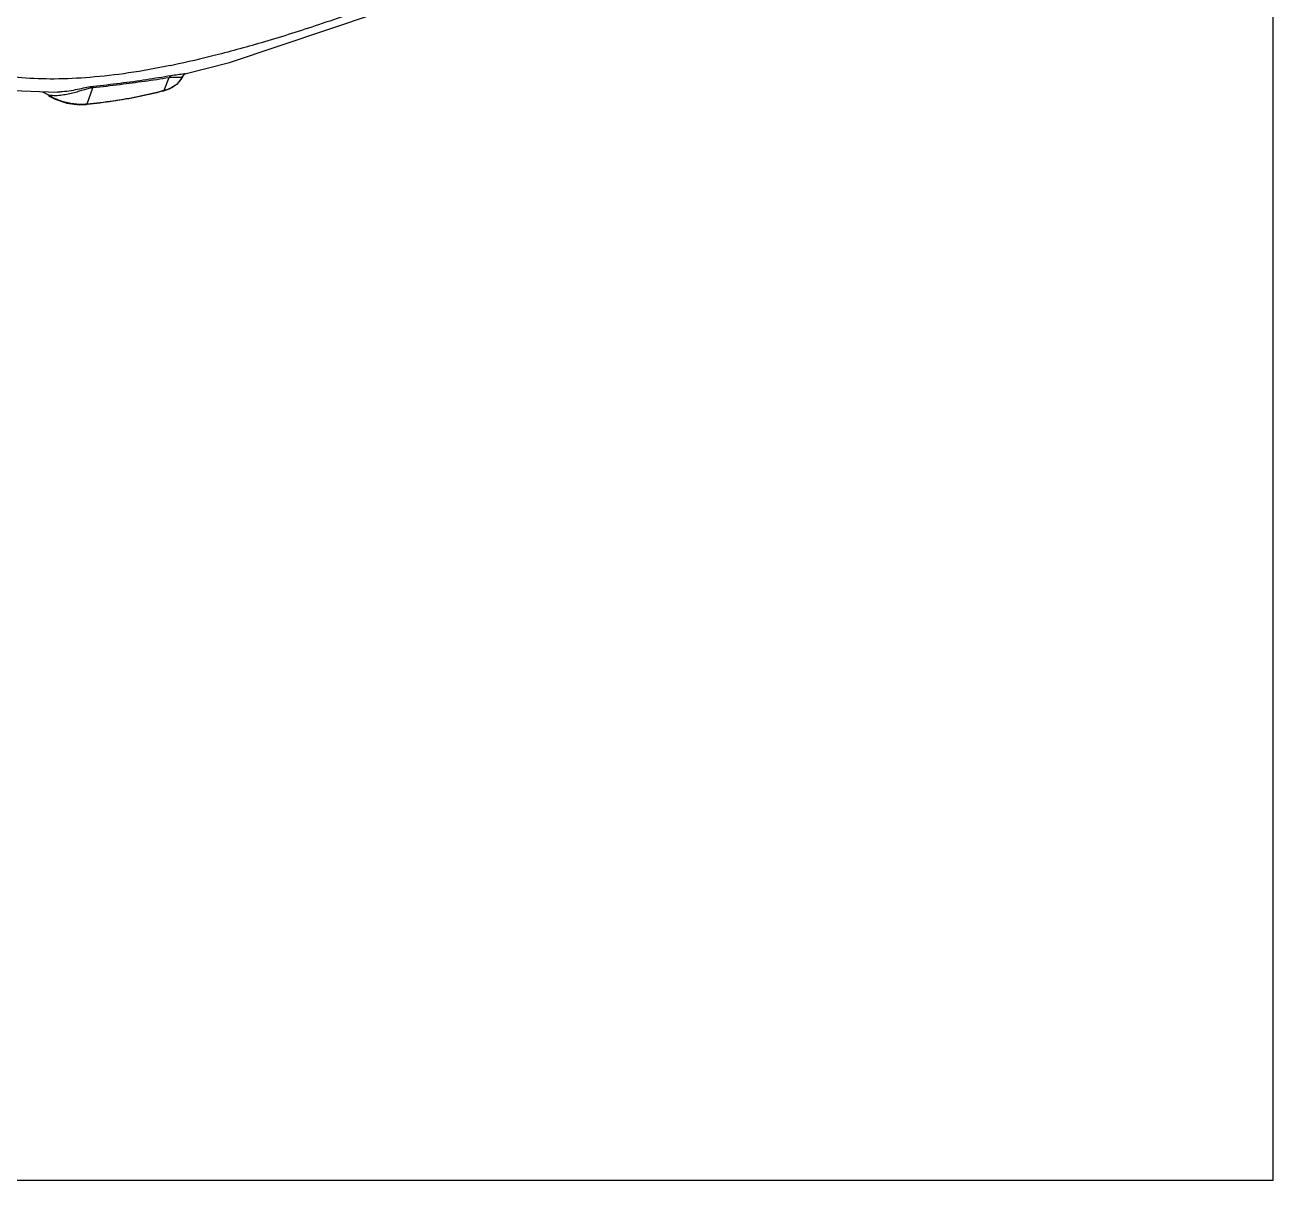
# Model space of a CAD drawing. Header units: millimetres. Extents: x 186 to 1161, y 123 to 802.
# Drawn here: x 986.8 to 1161.3, y 122.8 to 284.3 of the extents above; entities that cross this region are included whole.
import ezdxf

# ---------------------------------------------------------------- set-up
doc = ezdxf.new("R2010")
doc.units = ezdxf.units.MM

# ---------------------------------------------------------------- blocks, each defined once
blk = doc.blocks.new('*u3')
at = {"color": 7, "linetype": 'Continuous'}
for p, q in [((51.36, -97.07), (50.87, -98.24)), ((51.38, -98.11), (52.18, -97.59)), ((52.18, -97.59), (52.64, -96.98)), ((52.64, -96.98), (52.68, -96.89)), ((52.68, -96.89), (52.81, -96.73)), ((52.68, -96.89), (52.68, -96.89)), ((52.81, -96.73), (52.87, -96.69)), ((52.88, -96.68), (52.86, -96.69)), ((35.97, -98.22), (40.95, -98.41)), ((40.13, -98.74), (40.18, -98.77)), ((40.18, -98.77), (40.74, -99.06)), ((40.18, -98.77), (40.18, -98.77)), ((40.95, -98.41), (40.95, -98.41)), ((43.72, -99.49), (44.27, -98)), ((50.79, -98.26), (50.87, -98.24)), ((50.8, -98.31), (51.38, -98.11)), ((50.8, -98.31), (50.8, -98.31)), ((43, -99.58), (43.66, -99.56)), ((43.73, -99.55), (43.66, -99.56)), ((43.66, -99.56), (43.66, -99.56))]:
    blk.add_line(p, q, dxfattribs=at)
for points in [[(52.85, -96.69), (57.01, -95.63), (75.35, -89.45)], [(40.74, -99.06), (41.84, -99.43), (43, -99.58)]]:
    blk.add_lwpolyline(points, dxfattribs=at)
for centre, radius, start, end in [((34.97, -14.67), 82.92, 281.4855, 281.6775), ((42.85, -94.17), 5.26, 239.2081, 239.8319), ((42.97, -93.96), 5.5, 239.8618, 244.5025), ((43.21, -94.13), 5.39, 270.6693, 274.757), ((43.23, -94.36), 5.16, 274.7817, 275.449)]:
    blk.add_arc(centre, radius, start, end, dxfattribs=at)
for points, start_tangent, end_tangent in [([(75.06, -88.65), (70.89, -90.19), (65.29, -92.13), (60.26, -93.72), (55.68, -94.97), (51.76, -95.88)], (-0.937036, -0.349234), (-0.979303, -0.2024)), ([(51.48, -95.93), (47.59, -96.62), (43.99, -97.03), (40.67, -97.18), (37.64, -97.07), (34.94, -96.71), (32.6, -96.14), (30.64, -95.41), (29.05, -94.59), (28.17, -94.03)], (-0.979976, -0.199117), (-0.821635, 0.570013)), ([(51.36, -97.07), (49.07, -97.41), (46.79, -97.71), (44.27, -98)], (-0.986988, -0.160796), (-0.995296, -0.096879)), ([(51.52, -96.88), (49.27, -97.25), (46.82, -97.59), (44.33, -97.87)], (-0.985077, -0.172112), (-0.995309, -0.096746)), ([(51.52, -96.88), (51.46, -96.93), (51.41, -96.99), (51.36, -97.07)], (-0.839223, -0.543787), (-0.501323, -0.86526)), ([(51.93, -97.03), (51.67, -97.04), (51.36, -97.07)], (-0.999838, 0.017997), (-0.990147, -0.140035)), ([(52.19, -96.79), (51.52, -96.88)], (-0.992643, -0.121075), (-0.983971, -0.178329)), ([(51.79, -97.87), (52.01, -97.72), (52.06, -97.68)], (0.856235, 0.516587), (0.785868, 0.618395)), ([(52.35, -97.04), (52.16, -97.04), (51.93, -97.03)], (-0.999267, -0.038291), (-0.999838, 0.017997)), ([(52.06, -97.68), (52.31, -97.45)], (0.785868, 0.618395), (0.688771, 0.724979)), ([(52.86, -96.69), (52.77, -96.71), (52.19, -96.79)], (-0.97743, -0.211258), (-0.992643, -0.121075)), ([(52.31, -97.45), (52.44, -97.3), (52.64, -96.98)], (0.688771, 0.724979), (0.444314, 0.895871)), ([(52.51, -97.02), (52.35, -97.04)], (-0.967372, -0.253362), (-0.999267, -0.038291)), ([(52.63, -96.96), (52.51, -97.02)], (-0.741561, -0.670885), (-0.967372, -0.253362)), ([(52.68, -96.89), (52.63, -96.96)], (-0.444455, -0.895801), (-0.741561, -0.670885)), ([(39.57, -98.36), (39.7, -98.44), (39.94, -98.57), (40.16, -98.69)], (0.842956, -0.537983), (0.891186, -0.453639)), ([(40.16, -98.69), (40.17, -98.76), (40.18, -98.77)], (-0.112679, -0.993631), (0.894114, -0.44784)), ([(40.79, -98.74), (40.16, -98.69)], (-0.999962, -0.008752), (-0.985279, 0.170954)), ([(44.27, -98), (43.89, -98.06), (43.47, -98.18), (43, -98.32), (42.51, -98.46), (41.97, -98.59), (41.4, -98.69), (40.79, -98.74)], (-0.995259, -0.097263), (-0.999962, -0.008752)), ([(44.33, -97.88), (43.71, -97.97), (43.01, -98.12), (42.24, -98.27), (41.4, -98.38), (40.95, -98.41)], (-0.995318, -0.09665), (-0.999474, -0.032426)), ([(43.72, -99.49), (46.18, -99.2), (48.56, -98.78), (50.79, -98.26)], (0.99548, 0.094969), (0.967743, 0.251941)), ([(50.8, -98.31), (48.5, -98.84), (46.12, -99.26), (43.73, -99.55)], (-0.967266, -0.253763), (-0.995356, -0.096262)), ([(44.33, -97.88), (44.31, -97.91), (44.29, -97.95), (44.27, -98)], (-0.57538, -0.817886), (-0.342244, -0.939611)), ([(50.87, -98.24), (50.82, -98.3), (50.8, -98.31)], (-0.383892, -0.923378), (-0.977306, -0.211834)), ([(50.87, -98.24), (51.46, -98.04)], (0.96727, 0.253749), (0.911733, 0.410782)), ([(51.46, -98.04), (51.79, -97.87)], (0.911733, 0.410782), (0.856235, 0.516587)), ([(40.6, -98.93), (41.11, -99.14), (41.65, -99.31), (42.22, -99.43), (42.77, -99.5), (43.28, -99.52)], (0.902384, -0.430933), (0.999927, 0.01211)), ([(43.72, -99.49), (43.68, -99.55), (43.66, -99.56)], (-0.345297, -0.938494), (-0.999719, -0.023723))]:
    blk.add_spline(points, degree=3, dxfattribs=dict(at, start_tangent=start_tangent, end_tangent=end_tangent))

msp = doc.modelspace()

# ---------------------------------------------------------------- linework, layer by layer
at = {"layer": 'Defpoints'}
msp.add_lwpolyline([(1161.348, 802.316), (673.793, 802.316), (673.793, 122.836), (1161.348, 122.836)], close=True, dxfattribs=at)

# ---------------------------------------------------------------- block references
at = {"xscale": 1.5, "yscale": 1.5, "zscale": 1.5}
msp.add_blockref('*u3', (929.92, 422.507), dxfattribs=at)

doc.saveas('drawing.dxf')
